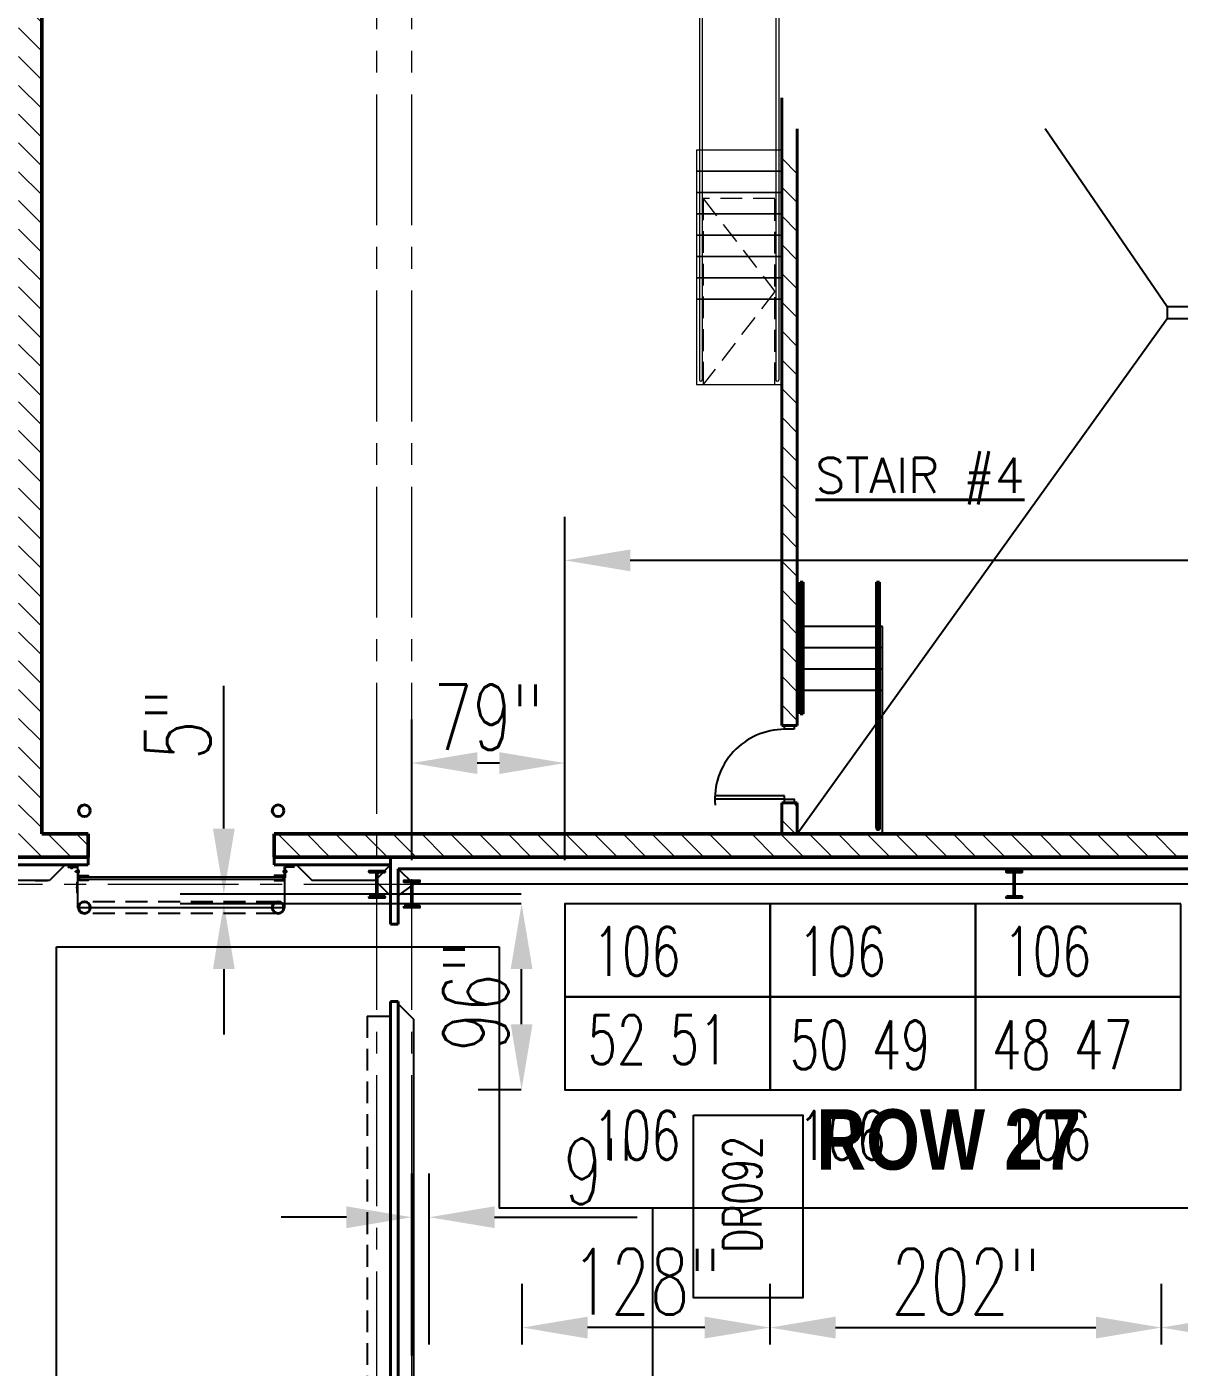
# Model space of a CAD drawing. Header units: inches. Extents: x -1028 to 37906, y -2339 to 19896.
# Drawn here: x 3705 to 4300, y 3882 to 4574 of the extents above; entities that cross this region are included whole.
import ezdxf

# ---------------------------------------------------------------- set-up
doc = ezdxf.new("R2010")
doc.units = ezdxf.units.IN
doc.header["$LTSCALE"] = 90
doc.header["$MEASUREMENT"] = 0
for name, pattern in [('CENTER2', [1.125, 0.75, -0.125, 0.125, -0.125]), ('HIDDEN2', [0.1875, 0.125, -0.0625]), ('X02461AFP1$0$HIDDEN2', [0.1875, 0.125, -0.0625])]:
    doc.linetypes.add(name, pattern=pattern)
doc.layers.add('FDIM', color=2, linetype='Continuous')
doc.layers.add('RACKING', color=5, linetype='Continuous')
for name, color, linetype, lineweight in [('X02461AFP1$0$UCB', 1, 'Continuous', 25), ('X02461AFP1$0$UCENTER', 9, 'CENTER2', 13), ('X02461AFP1$0$UCOLS', 6, 'Continuous', 40), ('X02461AFP1$0$UDR', 1, 'Continuous', 25), ('X02461AFP1$0$UFLSL', 2, 'Continuous', 25), ('X02461AFP1$0$UGP1', 6, 'Continuous', 40), ('X02461AFP1$0$UGP2', 2, 'HIDDEN2', 25), ('X02461AFP1$0$UHANDRAIL', 6, 'Continuous', 40), ('X02461AFP1$0$UHATCH', 9, 'Continuous', 13), ('X02461AFP1$0$UNO', 7, 'Continuous', 40), ('X02461AFP1$0$URHATCH', 4, 'HIDDEN2', 25), ('X02461AFP1$0$USTC', 4, 'Continuous', 25), ('X02461AFP1$0$UTRNCHDRAIN', 4, 'Continuous', 25), ('X02461AFP1$0$UWC1', 7, 'Continuous', 40), ('X02461AFP1$0$UWC2', 3, 'Continuous', 50), ('X02461AFP1$0$UWI1', 6, 'Continuous', 40), ('X02461AFP1$0$UWI2', 6, 'Continuous', 40), ('X02461AFP1$0$UWI2J', 6, 'Continuous', 40)]:
    doc.layers.add(name, color=color, linetype=linetype, lineweight=lineweight)
doc.styles.add('2thirds', font='romans.shx', dxfattribs={"width": 0.7})
doc.styles.add('TXT10', font='ROMANS', dxfattribs={"bigfont": 'SPECIAL'})
doc.styles.add('X02461AFP1$0$3-32', font='ROMANS.SHX', dxfattribs={"height": 22.5})
doc.dimstyles.new('2tfrac16', dxfattribs={"dimscale": 360, "dimtxt": 0.0938, "dimasz": 0.0938, "dimexe": 0.0625, "dimexo": 0.0625, "dimgap": 0.01, "dimtad": 1, "dimdec": 4, "dimzin": 1, "dimdsep": 46, "dimlunit": 5, "dimtxsty": '2thirds', "dimcen": 0.09, "dimclrd": 256, "dimclre": 256, "dimclrt": 256, "dimadec": 0, "dimazin": 0, "dimtfac": 0.75, "dimtdec": 4, "dimtofl": 0, "dimtmove": 0, "dimatfit": 0, "dimfxl": 1, "dimfrac": 2, "dimtolj": 1, "dimtzin": 0, "dimarcsym": 0})
pattern_1 = [(135, (7347.961, -722.264), (-7.424621, -7.424621), [])]

# ---------------------------------------------------------------- blocks, each defined once
blk = doc.blocks.new('X02461AFP1$0$30DRM')
for p, q in [((2, 2.5), (2, 38.5)), ((3.75, 2.5), (3.75, 38.43)), ((2, 2.5), (3.75, 2.5)), ((3.75, 2.5), (3.75, 2.5))]:
    blk.add_line(p, q)
for points in [[(0, -2.5), (0, 2.5), (2, 2.5), (2, -2.5)], [(38, -2.5), (38, 2.5), (40, 2.5), (40, -2.5)]]:
    blk.add_lwpolyline(points, close=True)
blk.add_arc((2, 2.5), 36, 0, 95)
blk = doc.blocks.new('BAY')
blk.add_lwpolyline([(1, 1), (1, 0), (0, 0), (0, 1)], close=True)
blk = doc.blocks.new('*D26')
at = {"layer": 'Defpoints', "color": 0}
for p in [(4290.98, 3902.23), (4290.98, 3870.99), (4418.98, 3870.99)]:
    blk.add_point(p, dxfattribs=at)
at = {"layer": 'FDIM', "lineweight": -2}
for p, q in [((4290.98, 3893.49), (4290.98, 3924.73)), ((4418.98, 3893.49), (4418.98, 3924.73)), ((4385.21, 3902.23), (4324.75, 3902.23))]:
    blk.add_line(p, q, dxfattribs=at)
at = {"layer": 'FDIM'}
for points in [[(4324.75, 3907.86), (4324.75, 3896.6), (4290.98, 3902.23)], [(4385.21, 3907.86), (4385.21, 3896.6), (4418.98, 3902.23)]]:
    blk.add_solid(points, dxfattribs=at)
at = {"layer": 'FDIM', "insert": (4354.98, 3925.93), "char_height": 33.768, "attachment_point": 5, "style": '2thirds'}
blk.add_mtext('\\A1;128"', dxfattribs=at)
blk = doc.blocks.new('*D27')
at = {"layer": 'Defpoints', "color": 0}
for p in [(4290.98, 3902.23), (4088.98, 3870.99), (4290.98, 3870.99)]:
    blk.add_point(p, dxfattribs=at)
at = {"layer": 'FDIM', "lineweight": -2}
for p, q in [((4088.98, 3893.49), (4088.98, 3924.73)), ((4290.98, 3893.49), (4290.98, 3924.73)), ((4122.75, 3902.23), (4257.21, 3902.23))]:
    blk.add_line(p, q, dxfattribs=at)
at = {"layer": 'FDIM'}
for points in [[(4122.75, 3907.86), (4122.75, 3896.6), (4088.98, 3902.23)], [(4257.21, 3907.86), (4257.21, 3896.6), (4290.98, 3902.23)]]:
    blk.add_solid(points, dxfattribs=at)
at = {"layer": 'FDIM', "insert": (4189.98, 3925.93), "char_height": 33.768, "attachment_point": 5, "style": '2thirds'}
blk.add_mtext('\\A1;202"', dxfattribs=at)
blk = doc.blocks.new('*D32')
at = {"layer": 'Defpoints', "color": 0}
for p in [(3960.98, 3902.23), (3960.98, 3870.99), (4088.98, 3870.99)]:
    blk.add_point(p, dxfattribs=at)
at = {"layer": 'FDIM', "lineweight": -2}
for p, q in [((3960.98, 3893.49), (3960.98, 3924.73)), ((4088.98, 3893.49), (4088.98, 3924.73)), ((4055.21, 3902.23), (3994.75, 3902.23))]:
    blk.add_line(p, q, dxfattribs=at)
at = {"layer": 'FDIM'}
for points in [[(3994.75, 3907.86), (3994.75, 3896.6), (3960.98, 3902.23)], [(4055.21, 3907.86), (4055.21, 3896.6), (4088.98, 3902.23)]]:
    blk.add_solid(points, dxfattribs=at)
at = {"layer": 'FDIM', "insert": (4024.98, 3925.93), "char_height": 33.768, "attachment_point": 5, "style": '2thirds'}
blk.add_mtext('\\A1;128"', dxfattribs=at)
blk = doc.blocks.new('*D56')
at = {"layer": 'Defpoints', "color": 0}
for p in [(3912.98, 3959.17), (3912.98, 3870.99), (3903.98, 3865.36)]:
    blk.add_point(p, dxfattribs=at)
at = {"layer": 'FDIM', "lineweight": -2}
for p, q in [((3903.98, 3887.86), (3903.98, 3981.67)), ((3912.98, 3893.49), (3912.98, 3981.67)), ((3870.21, 3959.17), (3836.44, 3959.17)), ((3946.75, 3959.17), (4020.36, 3959.17))]:
    blk.add_line(p, q, dxfattribs=at)
at = {"layer": 'FDIM'}
for points in [[(3870.21, 3964.8), (3870.21, 3953.55), (3903.98, 3959.17)], [(3946.75, 3964.8), (3946.75, 3953.55), (3912.98, 3959.17)]]:
    blk.add_solid(points, dxfattribs=at)
at = {"layer": 'FDIM', "insert": (4000.44, 3982.87), "char_height": 33.768, "attachment_point": 5, "style": '2thirds'}
blk.add_mtext('\\A1;9"', dxfattribs=at)
blk = doc.blocks.new('*D57')
at = {"layer": 'Defpoints', "color": 0}
for p in [(3960.67, 4120.99), (3982.98, 4120.99), (3982.98, 4024.99)]:
    blk.add_point(p, dxfattribs=at)
at = {"layer": 'FDIM', "lineweight": -2}
for p, q in [((3960.48, 4120.99), (3938.17, 4120.99)), ((3960.67, 4058.75), (3960.67, 4087.22)), ((3960.48, 4024.99), (3938.17, 4024.99))]:
    blk.add_line(p, q, dxfattribs=at)
at = {"layer": 'FDIM'}
for points in [[(3955.04, 4087.22), (3966.29, 4087.22), (3960.67, 4120.99)], [(3955.04, 4058.75), (3966.29, 4058.75), (3960.67, 4024.99)]]:
    blk.add_solid(points, dxfattribs=at)
at = {"layer": 'FDIM', "insert": (3936.97, 4072.99), "char_height": 33.768, "attachment_point": 5, "rotation": 90, "style": '2thirds'}
blk.add_mtext('\\A1;96"', dxfattribs=at)
blk = doc.blocks.new('*D58')
at = {"layer": 'Defpoints', "color": 0}
for p in [(3806.93, 4125.99), (3982.98, 4125.99), (3982.98, 4120.99)]:
    blk.add_point(p, dxfattribs=at)
at = {"layer": 'FDIM', "lineweight": -2}
for p, q in [((3806.93, 4159.75), (3806.93, 4233.36)), ((3960.48, 4125.99), (3784.43, 4125.99)), ((3960.48, 4120.99), (3784.43, 4120.99)), ((3806.93, 4087.22), (3806.93, 4053.45))]:
    blk.add_line(p, q, dxfattribs=at)
at = {"layer": 'FDIM'}
for points in [[(3801.3, 4159.75), (3812.56, 4159.75), (3806.93, 4125.99)], [(3801.3, 4087.22), (3812.56, 4087.22), (3806.93, 4120.99)]]:
    blk.add_solid(points, dxfattribs=at)
at = {"layer": 'FDIM', "insert": (3783.23, 4213.44), "char_height": 33.768, "attachment_point": 5, "rotation": 90, "style": '2thirds'}
blk.add_mtext('\\A1;5"', dxfattribs=at)
blk = doc.blocks.new('*D59')
at = {"layer": 'Defpoints', "color": 0}
for p in [(3982.98, 4298.2), (3982.98, 4120.99), (6738.98, 4120.99)]:
    blk.add_point(p, dxfattribs=at)
at = {"layer": 'FDIM', "lineweight": -2}
for p, q in [((3982.98, 4143.49), (3982.98, 4320.7)), ((6738.98, 4143.49), (6738.98, 4320.7)), ((6705.21, 4298.2), (4016.75, 4298.2))]:
    blk.add_line(p, q, dxfattribs=at)
at = {"layer": 'FDIM'}
for points in [[(4016.75, 4303.83), (4016.75, 4292.57), (3982.98, 4298.2)], [(6705.21, 4303.83), (6705.21, 4292.57), (6738.98, 4298.2)]]:
    blk.add_solid(points, dxfattribs=at)
at = {"layer": 'FDIM', "insert": (5437.2, 4321.9), "char_height": 33.768, "attachment_point": 5, "style": '2thirds'}
blk.add_mtext('\\A1;26 BAYS @ 106"cc = 2756"cc', dxfattribs=at)
blk = doc.blocks.new('*D64')
at = {"layer": 'Defpoints', "color": 0}
for p in [(3903.98, 4193.58), (3903.98, 4120.99), (3982.98, 4120.99)]:
    blk.add_point(p, dxfattribs=at)
at = {"layer": 'FDIM', "lineweight": -2}
for p, q in [((3903.98, 4143.49), (3903.98, 4216.08)), ((3982.98, 4143.49), (3982.98, 4216.08)), ((3949.21, 4193.58), (3937.75, 4193.58))]:
    blk.add_line(p, q, dxfattribs=at)
at = {"layer": 'FDIM'}
for points in [[(3937.75, 4199.2), (3937.75, 4187.95), (3903.98, 4193.58)], [(3949.21, 4199.2), (3949.21, 4187.95), (3982.98, 4193.58)]]:
    blk.add_solid(points, dxfattribs=at)
at = {"layer": 'FDIM', "insert": (3943.48, 4217.28), "char_height": 33.768, "attachment_point": 5, "style": '2thirds'}
blk.add_mtext('\\A1;79"', dxfattribs=at)

msp = doc.modelspace()

# ---------------------------------------------------------------- hatches: boundary and pattern name
at = {"layer": 'X02461AFP1$0$UHATCH'}
h = msp.add_hatch(dxfattribs=at)
h.set_pattern_fill('LINE', color=256, scale=84, angle=135, style=0)
h.set_pattern_definition(pattern_1)
h.paths.add_polyline_path([(3736.951467, 4156.985913), (3736.951467, 4144.985913), (3700.951467, 4144.985913), (3700.951467, 4708.985913), (3712.951467, 4708.985913), (3712.951467, 4156.985913)])
h = msp.add_hatch(dxfattribs=at)
h.set_pattern_fill('LINE', color=256, scale=84, angle=135, style=0)
h.set_pattern_definition(pattern_1)
h.paths.add_polyline_path([(4102.941467, 4156.985913), (4094.941467, 4156.985913), (4094.941467, 4172.985913), (4102.941467, 4172.985913)])

# ---------------------------------------------------------------- linework, layer by layer
for p, q in [((3720.469667, 4098.653344), (3949.038205, 4098.653344)), ((3720.469667, 3891.567873), (3720.469667, 4098.653344)), ((3949.038205, 4098.653344), (3949.038205, 3963.823245)), ((4028.181153, 3963.823245), (3949.038205, 3963.823245)), ((6705.064993, 3963.823245), (4028.181153, 3963.823245)), ((4028.181153, 3963.823245), (4028.181153, 198.080186)), ((3720.469667, 3501.286626), (3720.469667, 3891.567873))]:
    msp.add_line(p, q)
msp.add_lwpolyline([(4049.434467, 4011.848443), (4105.91872, 4011.848443), (4105.91872, 3917.492006), (4049.434467, 3917.492006)], close=True)
at = {"layer": 'X02461AFP1$0$UCB'}
for p, q in [((3724.920151, 4140.985913), (3716.923411, 4132.989173)), ((3844.512146, 4140.985913), (3852.508886, 4132.989173)), ((3892.978386, 4140.985913), (3884.978386, 4132.985913)), ((3896.978386, 4138.996885), (3904.978386, 4130.996885)), ((3716.923411, 4132.989173), (3460.448207, 4132.989173)), ((3709.440495, 4132.989173), (3715.931123, 4132.989173)), ((3884.978386, 4132.989173), (3852.508886, 4132.989173)), ((3892.978386, 4124.985913), (3884.978386, 4132.985913)), ((3896.978386, 4124.985913), (3904.978386, 4130.996885)), ((6766.091208, 4130.996885), (3904.978386, 4130.996885)), ((3896.978386, 4069.244454), (3904.978386, 4061.244454)), ((3904.978386, 4019.983581), (3904.978386, 4061.244454)), ((3904.978386, 3710.985855), (3904.978386, 4019.983581))]:
    msp.add_line(p, q, dxfattribs=at)
at = {"layer": 'X02461AFP1$0$UCENTER'}
for p, q in [((3885.978386, -1198.813599), (3885.978386, 4853.515788)), ((3903.978386, -1198.813599), (3903.978386, 4853.515788)), ((7358.264777, 4130.985913), (1014.154905, 4130.985913))]:
    msp.add_line(p, q, dxfattribs=at)
at = {"layer": 'X02461AFP1$0$UCOLS'}
for points in [[(3881.980886, 4124.685913), (3881.980886, 4124.155913), (3889.975886, 4124.155913), (3889.975886, 4124.685913), (3886.913386, 4124.685913, -0.4142135624), (3886.130886, 4125.468413), (3886.130886, 4136.503413, -0.4142135624), (3886.913386, 4137.285913), (3889.975886, 4137.285913), (3889.975886, 4137.815913), (3881.980886, 4137.815913), (3881.980886, 4137.285913), (3885.043386, 4137.285913, -0.4142135624), (3885.825886, 4136.503413), (3885.825886, 4125.468413, -0.4142135624), (3885.043386, 4124.685913)], [(4210.980886, 4124.685913), (4210.980886, 4124.155913), (4218.975886, 4124.155913), (4218.975886, 4124.685913), (4215.913386, 4124.685913, -0.4142135624), (4215.130886, 4125.468413), (4215.130886, 4136.503413, -0.4142135624), (4215.913386, 4137.285913), (4218.975886, 4137.285913), (4218.975886, 4137.815913), (4210.980886, 4137.815913), (4210.980886, 4137.285913), (4214.043386, 4137.285913, -0.4142135624), (4214.825886, 4136.503413), (4214.825886, 4125.468413, -0.4142135624), (4214.043386, 4124.685913)], [(3899.980886, 4119.685913), (3899.980886, 4119.155913), (3907.975886, 4119.155913), (3907.975886, 4119.685913), (3904.913386, 4119.685913, -0.4142135624), (3904.130886, 4120.468413), (3904.130886, 4131.503413, -0.4142135624), (3904.913386, 4132.285913), (3907.975886, 4132.285913), (3907.975886, 4132.815913), (3899.980886, 4132.815913), (3899.980886, 4132.285913), (3903.043386, 4132.285913, -0.4142135624), (3903.825886, 4131.503413), (3903.825886, 4120.468413, -0.4142135624), (3903.043386, 4119.685913)]]:
    msp.add_lwpolyline(points, format="xyb", close=True, dxfattribs=at)
at = {"layer": 'X02461AFP1$0$UDR'}
for p, q in [((3728.093485, 4139.718721), (3728.093484, 4139.317912)), ((3728.577666, 4139.718721), (3728.577666, 4139.317911)), ((3731.309256, 4137.400757), (3730.908446, 4137.400757)), ((3731.309257, 4137.884938), (3730.908447, 4137.884938)), ((3731.576431, 4118.829565), (3731.576467, 4139.985922)), ((3731.799135, 4137.884937), (3732.199945, 4137.884936)), ((3731.799135, 4137.400756), (3732.199944, 4137.400755)), ((3838.10379, 4137.400577), (3837.702981, 4137.400577)), ((3838.103791, 4137.884758), (3837.702982, 4137.884758)), ((3838.148327, 4138.600157), (3838.148322, 4135.471317)), ((3838.326465, 4138.600157), (3838.148327, 4138.600157)), ((3838.326467, 4139.985742), (3838.326431, 4118.829304)), ((3838.326455, 4132.985742), (3838.326465, 4138.600157)), ((3838.326457, 4134.402491), (3838.326467, 4139.985742)), ((3838.326467, 4139.985742), (3843.326467, 4139.985734)), ((3838.549139, 4139.76307), (3838.54913, 4134.40249)), ((3843.326466, 4139.763062), (3838.549139, 4139.76307)), ((3838.593669, 4137.400576), (3838.994479, 4137.400575)), ((3838.59367, 4137.884757), (3838.99448, 4137.884756)), ((3732.511679, 4133.564868), (3732.511681, 4134.892547)), ((3732.734351, 4133.564867), (3732.511679, 4133.564868)), ((3732.511681, 4134.892547), (3732.734353, 4134.892547)), ((3732.734351, 4133.653936), (3732.734351, 4133.564867)), ((3732.912489, 4133.653936), (3732.734351, 4133.653936)), ((3732.734353, 4134.892547), (3732.734353, 4134.803478)), ((3732.734353, 4134.803478), (3732.912491, 4134.803478)), ((3732.912488, 4133.564867), (3732.912489, 4133.653936)), ((3838.014715, 4133.564609), (3732.912488, 4133.564867)), ((3732.912491, 4134.892547), (3837.168564, 4134.89229)), ((3732.912491, 4134.803478), (3732.912491, 4134.892547)), ((3832.951456, 4133.431095), (3832.951455, 4132.985751)), ((3832.951455, 4132.985751), (3838.326455, 4132.985742)), ((3833.218662, 4133.431095), (3832.951456, 4133.431095)), ((3832.951459, 4135.471326), (3832.951458, 4135.025981)), ((3832.951458, 4135.025981), (3833.218665, 4135.025981)), ((3838.148322, 4135.471317), (3832.951459, 4135.471326)), ((3833.040524, 4133.297492), (3833.040524, 4133.342026)), ((3833.040524, 4133.342026), (3833.218662, 4133.342026)), ((3833.664006, 4133.297491), (3833.040524, 4133.297492)), ((3833.040527, 4135.11505), (3833.040528, 4135.159584)), ((3833.218665, 4135.11505), (3833.040527, 4135.11505)), ((3833.040528, 4135.159584), (3833.664009, 4135.159583)), ((3833.218662, 4133.342026), (3833.218662, 4133.431095)), ((3833.218665, 4135.025981), (3833.218665, 4135.11505)), ((3833.753075, 4133.431094), (3833.530403, 4133.431094)), ((3833.530403, 4133.431094), (3833.530403, 4133.342025)), ((3833.530403, 4133.342025), (3833.664006, 4133.342025)), ((3833.664009, 4135.115049), (3833.530406, 4135.115049)), ((3833.530406, 4135.115049), (3833.530406, 4135.02598)), ((3833.530406, 4135.02598), (3833.753078, 4135.02598)), ((3833.664006, 4133.342025), (3833.664006, 4133.297491)), ((3833.664009, 4135.159583), (3833.664009, 4135.115049)), ((3833.753075, 4133.119353), (3833.753075, 4133.431094)), ((3838.014714, 4133.119346), (3833.753075, 4133.119353)), ((3833.753078, 4135.02598), (3833.753078, 4135.337721)), ((3833.753078, 4135.337721), (3838.014718, 4135.337714)), ((3837.168561, 4133.65376), (3836.990424, 4133.653761)), ((3836.990424, 4133.653761), (3836.990424, 4133.564692)), ((3836.990426, 4134.892371), (3836.990426, 4134.803303)), ((3836.990426, 4134.803303), (3837.168563, 4134.803302)), ((3837.168561, 4133.564691), (3837.168561, 4133.65376)), ((3837.391233, 4133.564691), (3837.168561, 4133.564691)), ((3837.168563, 4134.803302), (3837.168564, 4134.892371)), ((3837.168564, 4134.892371), (3837.391236, 4134.892371)), ((3837.391236, 4134.892371), (3837.391233, 4133.564691)), ((3838.014718, 4135.337714), (3838.014714, 4133.119346)), ((3838.54913, 4134.40249), (3838.326457, 4134.402491)), ((3838.326431, 4118.829304), (3731.576431, 4118.829565))]:
    msp.add_line(p, q, dxfattribs=at)
at = {"layer": 'X02461AFP1$0$UDR', "linetype": 'X02461AFP1$0$HIDDEN2'}
for q in [(3880.978386, 3854.983581), (3892.978386, 4062.983581)]:
    msp.add_line((3880.978386, 4062.983581), q, dxfattribs=at)
at = {"layer": 'X02461AFP1$0$UDR'}
for points in [[(3726.576467, 4139.98593), (3726.576466, 4139.763258), (3731.353794, 4139.76325), (3731.353785, 4134.402671), (3731.576457, 4134.40267), (3731.576467, 4139.985922)], [(3731.754597, 4135.471496), (3736.951459, 4135.471487), (3736.951458, 4135.026143), (3736.684252, 4135.026144), (3736.684252, 4135.115212), (3736.86239, 4135.115212), (3736.86239, 4135.159747), (3736.238908, 4135.159748), (3736.238908, 4135.115213), (3736.372511, 4135.115213), (3736.372511, 4135.026144), (3736.149839, 4135.026144), (3736.14984, 4135.337885), (3731.8882, 4135.337893), (3731.888196, 4133.119525), (3736.149836, 4133.119518), (3736.149836, 4133.431258), (3736.372508, 4133.431258), (3736.372508, 4133.342189), (3736.238905, 4133.342189), (3736.238905, 4133.297655), (3736.862387, 4133.297654), (3736.862387, 4133.342188), (3736.684249, 4133.342189), (3736.684249, 4133.431257), (3736.951456, 4133.431257), (3736.951455, 4132.985913), (3731.576455, 4132.985922), (3731.576465, 4138.600337), (3731.754602, 4138.600336)]]:
    msp.add_lwpolyline(points, close=True, dxfattribs=at)
for points in [[(3727.867964, 4139.763256), (3727.867964, 4139.718722), (3728.803187, 4139.71872), (3728.803187, 4139.763255)], [(3727.957033, 4139.718722), (3727.957033, 4139.317912), (3728.714118, 4139.317911), (3728.714118, 4139.71872)], [(3728.112904, 4139.985928), (3728.112905, 4140.653944), (3728.558249, 4140.653943), (3728.558248, 4139.985927)], [(3730.908446, 4137.420176), (3730.409962, 4137.420177), (3730.409963, 4137.865521), (3730.908447, 4137.86552)], [(3731.309256, 4137.264305), (3730.908446, 4137.264305), (3730.908447, 4138.02139), (3731.309257, 4138.02139)], [(3731.35379, 4137.175236), (3731.309256, 4137.175236), (3731.309257, 4138.110458), (3731.353792, 4138.110458)], [(3731.7546, 4137.175235), (3731.799134, 4137.175235), (3731.799136, 4138.110458), (3731.754601, 4138.110458)], [(3731.799134, 4137.264304), (3732.199944, 4137.264303), (3732.199945, 4138.021388), (3731.799136, 4138.021389)], [(3838.10379, 4137.264125), (3837.70298, 4137.264125), (3837.702982, 4138.02121), (3838.103791, 4138.02121)], [(3838.148324, 4137.175056), (3838.10379, 4137.175056), (3838.103792, 4138.110279), (3838.148326, 4138.110278)], [(3838.549134, 4137.175055), (3838.593669, 4137.175055), (3838.59367, 4138.110278), (3838.549136, 4138.110278)], [(3838.593669, 4137.264124), (3838.994478, 4137.264123), (3838.99448, 4138.021208), (3838.59367, 4138.021209)], [(3838.994479, 4137.419994), (3839.492963, 4137.419993), (3839.492964, 4137.865337), (3838.994479, 4137.865338)], [(3731.576448, 4129.07248), (3731.343261, 4129.072481), (3731.343257, 4126.578553), (3731.193293, 4126.578554), (3731.193298, 4129.072481), (3730.951448, 4129.072481), (3730.951449, 4129.651429), (3731.193299, 4129.651428), (3731.193303, 4132.145355), (3731.343266, 4132.145355), (3731.343262, 4129.651428), (3731.576449, 4129.651428)]]:
    msp.add_lwpolyline(points, dxfattribs=at)
at = {"layer": 'X02461AFP1$0$UFLSL'}
for p, q in [((4293.941467, 4428.985913), (4230.941467, 4520.985913)), ((4102.941467, 4156.985913), (4293.941467, 4422.985913))]:
    msp.add_line(p, q, dxfattribs=at)
at = {"layer": 'X02461AFP1$0$UGP1'}
for centre in [(3734.955526, 4168.985913), (3834.947337, 4168.985744), (3734.955526, 4118.985916), (3834.947337, 4118.985748)]:
    msp.add_circle(centre, 3, dxfattribs=at)
at = {"layer": 'X02461AFP1$0$UGP2'}
for p, q in [((3834.947337, 4121.985748), (3734.955526, 4121.985748)), ((3834.947337, 4115.985748), (3734.955526, 4115.985748))]:
    msp.add_line(p, q, dxfattribs=at)
at = {"layer": 'X02461AFP1$0$UHANDRAIL', "color": 9, "lineweight": 13}
for p, q in [((4091.941467, 4693.985913), (4091.941467, 4391.386562)), ((4093.441467, 4695.485913), (4093.441467, 4391.386562)), ((4053.941467, 4655.985913), (4053.941467, 4391.386562)), ((4052.441467, 4654.485913), (4052.441467, 4391.386562))]:
    msp.add_line(p, q, dxfattribs=at)
at = {"layer": 'X02461AFP1$0$UHANDRAIL'}
for p, q in [((4104.441467, 4286.985913), (4104.441467, 4218.985913)), ((4104.441467, 4286.985913), (4105.941467, 4286.985913)), ((4105.941467, 4286.985913), (4105.941467, 4218.985913)), ((4143.941467, 4286.985913), (4143.941467, 4159.985913)), ((4145.441467, 4286.985913), (4143.941467, 4286.985913)), ((4145.441467, 4286.985913), (4145.441467, 4159.985913)), ((4105.941467, 4218.985913), (4104.441467, 4218.985913))]:
    msp.add_line(p, q, dxfattribs=at)
at = {"layer": 'X02461AFP1$0$UHANDRAIL', "color": 9, "lineweight": 13}
for centre in [(4053.191467, 4391.386562), (4092.691467, 4391.386562)]:
    msp.add_arc(centre, 0.75, 180, 0, dxfattribs=at)
at = {"layer": 'X02461AFP1$0$UHANDRAIL'}
msp.add_arc((4144.691467, 4159.985913), 0.75, 180, 0, dxfattribs=at)
at = {"layer": 'X02461AFP1$0$UHATCH'}
for p, q in [((4102.941467, 4497.705148), (4094.941467, 4505.705148)), ((4102.941467, 4482.855905), (4094.941467, 4490.855905)), ((4102.941467, 4468.006663), (4094.941467, 4476.006663)), ((4102.941467, 4453.157421), (4094.941467, 4461.157421)), ((4102.941467, 4438.308178), (4094.941467, 4446.308178)), ((4102.941467, 4423.458936), (4094.941467, 4431.458936)), ((4102.941467, 4408.609693), (4094.941467, 4416.609693)), ((4102.941467, 4393.760451), (4094.941467, 4401.760451)), ((4102.941467, 4378.911209), (4094.941467, 4386.911209)), ((4102.941467, 4364.061966), (4094.941467, 4372.061966)), ((4102.941467, 4349.212724), (4094.941467, 4357.212724)), ((4102.941467, 4334.363481), (4094.941467, 4342.363481)), ((4102.941467, 4319.514239), (4094.941467, 4327.514239)), ((4102.941467, 4304.664997), (4094.941467, 4312.664997)), ((4102.941467, 4289.815754), (4094.941467, 4297.815754)), ((4102.941467, 4274.966512), (4094.941467, 4282.966512)), ((4102.941467, 4260.117269), (4094.941467, 4268.117269)), ((4102.941467, 4245.268027), (4094.941467, 4253.268027)), ((4102.941467, 4230.418785), (4094.941467, 4238.418785)), ((4102.941467, 4215.569542), (4094.941467, 4223.569542)), ((3846.841763, 4144.985913), (3834.841763, 4156.985913)), ((3861.691006, 4144.985913), (3849.691006, 4156.985913)), ((3876.540248, 4144.985913), (3864.540248, 4156.985913)), ((3891.38949, 4144.985913), (3879.38949, 4156.985913)), ((3906.238733, 4144.985913), (3894.238733, 4156.985913)), ((3921.087975, 4144.985913), (3909.087975, 4156.985913)), ((3935.937218, 4144.985913), (3923.937218, 4156.985913)), ((3950.78646, 4144.985913), (3938.78646, 4156.985913)), ((3965.635702, 4144.985913), (3953.635702, 4156.985913)), ((3980.484945, 4144.985913), (3968.484945, 4156.985913)), ((3995.334187, 4144.985913), (3983.334187, 4156.985913)), ((4010.18343, 4144.985913), (3998.18343, 4156.985913)), ((4025.032672, 4144.985913), (4013.032672, 4156.985913)), ((4039.881914, 4144.985913), (4027.881914, 4156.985913)), ((4054.731157, 4144.985913), (4042.731157, 4156.985913)), ((4069.580399, 4144.985913), (4057.580399, 4156.985913)), ((4091.469793, 4144.985913), (4079.469793, 4156.985913)), ((4106.319035, 4144.985913), (4094.319035, 4156.985913)), ((4121.168278, 4144.985913), (4109.168278, 4156.985913)), ((4136.01752, 4144.985913), (4124.01752, 4156.985913)), ((4150.866763, 4144.985913), (4138.866763, 4156.985913)), ((4165.716005, 4144.985913), (4153.716005, 4156.985913)), ((4180.565247, 4144.985913), (4168.565247, 4156.985913)), ((4195.41449, 4144.985913), (4183.41449, 4156.985913)), ((4210.263732, 4144.985913), (4198.263732, 4156.985913)), ((4225.112975, 4144.985913), (4213.112975, 4156.985913)), ((4239.962217, 4144.985913), (4227.962217, 4156.985913)), ((4254.811459, 4144.985913), (4242.811459, 4156.985913)), ((4269.660702, 4144.985913), (4257.660702, 4156.985913)), ((4284.509944, 4144.985913), (4272.509944, 4156.985913)), ((4299.359187, 4144.985913), (4287.359187, 4156.985913))]:
    msp.add_line(p, q, dxfattribs=at)
at = {"layer": 'X02461AFP1$0$URHATCH', "color": 9, "lineweight": 13}
msp.add_lwpolyline([(4054.441467, 4484.986225), (4091.441467, 4436.986069), (4054.441467, 4388.985913)], dxfattribs=at)
msp.add_lwpolyline([(4054.441467, 4484.986225), (4054.441467, 4388.985913), (4091.441467, 4388.985913), (4091.441467, 4484.986225)], close=True, dxfattribs=at)
at = {"layer": 'X02461AFP1$0$USTC'}
for p, q in [((4104.441467, 4263.985913), (4102.941467, 4263.985913)), ((4146.941467, 4263.985913), (4105.941467, 4263.985913)), ((4146.941467, 4263.985913), (4145.441467, 4263.985913)), ((4146.941467, 4156.985913), (4146.941467, 4263.985913)), ((4104.441467, 4252.985913), (4102.941467, 4252.985913)), ((4143.941467, 4252.985913), (4105.941467, 4252.985913)), ((4146.941467, 4252.985913), (4145.441467, 4252.985913)), ((4104.441467, 4241.985913), (4102.941467, 4241.985913)), ((4143.941467, 4241.985913), (4105.941467, 4241.985913)), ((4146.941467, 4241.985913), (4145.441467, 4241.985913)), ((4104.441467, 4230.985913), (4102.941467, 4230.985913)), ((4143.941467, 4230.985913), (4105.941467, 4230.985913)), ((4146.941467, 4230.985913), (4145.441467, 4230.985913))]:
    msp.add_line(p, q, dxfattribs=at)
at = {"layer": 'X02461AFP1$0$USTC', "color": 9, "lineweight": 13}
for points in [[(4050.941467, 4498.985913), (4094.941467, 4498.985913), (4094.941467, 4509.985913), (4050.941467, 4509.985913)], [(4050.941467, 4487.985913), (4094.941467, 4487.985913), (4094.941467, 4498.985913), (4050.941467, 4498.985913)], [(4050.941467, 4476.985913), (4094.941467, 4476.985913), (4094.941467, 4487.985913), (4050.941467, 4487.985913)], [(4050.941467, 4465.985913), (4094.941467, 4465.985913), (4094.941467, 4476.985913), (4050.941467, 4476.985913)], [(4050.941467, 4454.985913), (4094.941467, 4454.985913), (4094.941467, 4465.985913), (4050.941467, 4465.985913)], [(4050.941467, 4443.985913), (4094.941467, 4443.985913), (4094.941467, 4454.985913), (4050.941467, 4454.985913)], [(4050.941467, 4432.985913), (4094.941467, 4432.985913), (4094.941467, 4443.985913), (4050.941467, 4443.985913)], [(4050.941467, 4388.985913), (4094.941467, 4388.985913), (4094.941467, 4432.985913), (4050.941467, 4432.985913)]]:
    msp.add_lwpolyline(points, close=True, dxfattribs=at)
at = {"layer": 'X02461AFP1$0$UTRNCHDRAIN'}
msp.add_lwpolyline([(4657.941467, 4422.985913), (4657.941467, 4428.985913), (4293.941467, 4428.985913), (4293.941467, 4422.985913)], close=True, dxfattribs=at)
at = {"layer": 'X02461AFP1$0$UWC1'}
for p, q in [((4094.941467, 4536.985913), (4094.941467, 4212.985913)), ((4102.941467, 4520.985913), (4102.941467, 4212.985913)), ((4094.941467, 4212.985913), (4102.941467, 4212.985913)), ((4094.941467, 4172.985913), (4102.941467, 4172.985913)), ((4094.941467, 4172.985913), (4094.941467, 4156.985913)), ((4102.941467, 4172.985913), (4102.941467, 4156.985913)), ((4102.941467, 4172.985913), (4102.941467, 4156.985913))]:
    msp.add_line(p, q, dxfattribs=at)
at = {"layer": 'X02461AFP1$0$UWC2'}
for p, q in [((3712.951467, 4696.985913), (3712.951467, 4156.985913)), ((3736.951467, 4156.985913), (3712.951467, 4156.985913)), ((3736.951467, 4156.985913), (3736.951467, 4144.985913)), ((5068.941467, 4156.985913), (3832.951467, 4156.985913)), ((3832.951467, 4156.985913), (3832.951467, 4144.985913)), ((3736.951467, 4144.985913), (3452.951467, 4144.985913)), ((5080.941467, 4144.985913), (3832.951467, 4144.985913))]:
    msp.add_line(p, q, dxfattribs=at)
at = {"layer": 'X02461AFP1$0$UWI1'}
for p, q in [((3736.951467, 4144.985913), (3444.951467, 4144.985913)), ((3736.951467, 4144.985913), (3464.947387, 4144.985913)), ((4685.893526, 4144.985913), (3832.951467, 4144.985913)), ((6782.076442, 4144.985913), (3832.951467, 4144.985913)), ((3892.978386, 4144.985913), (3892.978386, 4110.483581)), ((3736.951467, 4140.985913), (3444.951467, 4140.985913)), ((3892.978386, 4140.985913), (3832.951467, 4140.985913)), ((3896.978386, 4138.985913), (3896.978386, 4110.483581)), ((6784.076442, 4138.985913), (3896.978386, 4138.985913)), ((3892.978386, 4070.483581), (3892.978386, 4000.983581)), ((3896.978386, 4070.483581), (3896.978386, 4000.983581)), ((3892.978386, 4000.983581), (3892.978386, 3691.985855)), ((3896.978386, 4000.983581), (3896.978386, 3691.985855))]:
    msp.add_line(p, q, dxfattribs=at)
at = {"layer": 'X02461AFP1$0$UWI2'}
for p, q in [((3896.978386, 4110.483581), (3892.978386, 4110.483581)), ((3896.978386, 4070.483581), (3892.978386, 4070.483581))]:
    msp.add_line(p, q, dxfattribs=at)
at = {"layer": 'X02461AFP1$0$UWI2J'}
for p, q in [((3736.951467, 4140.985913), (3736.951467, 4144.985913)), ((3832.951467, 4140.985913), (3832.951467, 4144.985913))]:
    msp.add_line(p, q, dxfattribs=at)

# ---------------------------------------------------------------- block references
at = {"layer": 'RACKING', "xscale": -48, "yscale": 106, "zscale": 48, "rotation": 270}
for p in [(3982.978386, 4072.985913), (4088.978386, 4072.985913), (4194.978386, 4072.985913), (3982.978386, 4024.985913), (4088.978386, 4024.985913), (4194.978386, 4024.985913)]:
    msp.add_blockref('BAY', p, dxfattribs=at)
at = {"layer": 'X02461AFP1$0$UDR', "rotation": 90}
msp.add_blockref('X02461AFP1$0$30DRM', (4098.941467, 4172.985913), dxfattribs=at)

# ---------------------------------------------------------------- texts
at = {"insert": (4112.805614, 4014.867216), "char_height": 31.13403966, "width": 165.16991252, "attachment_point": 1, "style": 'TXT10'}
msp.add_mtext('{\\fArial Narrow|b1|i0|c0|p34;ROW 27}', dxfattribs=at)
at = {"insert": (4064.79534, 3940.830618), "char_height": 19.6975909, "width": 38.73206759, "attachment_point": 1, "rotation": 90, "style": '2thirds'}
msp.add_mtext('DR092', dxfattribs=at)
at = {"layer": 'FDIM', "style": '2thirds', "width": 0.7}
for s, p in [('106', (3997.375269, 4083.789602)), ('106', (4103.375269, 4083.789602)), ('106', (4209.375269, 4083.789602)), ('52 51', (3994.76844, 4038.187061)), ('50 49', (4099.157683, 4035.578046)), ('48 47', (4203.54747, 4035.578046)), ('106', (3997.375269, 3988.832465)), ('106', (4103.375269, 3988.832465)), ('106', (4209.375269, 3988.832465))]:
    msp.add_text(s, height=25.2085466, dxfattribs=at).set_placement(p)
at = {"layer": 'X02461AFP1$0$UNO', "style": 'X02461AFP1$0$3-32'}
msp.add_text('%%uSTAIR #4', height=18, dxfattribs=at).set_placement((4112.353155, 4333.067729))

# ---------------------------------------------------------------- dimensions: what is measured, and where the dimension line sits
at = {"layer": 'FDIM'}
dim = msp.add_linear_dim(base=(3982.978386, 4298.201118), p1=(6738.978386, 4120.985913), p2=(3982.978386, 4120.985913), text='26 BAYS @ 106"cc = <>cc', dimstyle='2tfrac16', override={"dimpost": '"'}, dxfattribs=at)
dim.commit()
dim.dimension.update_dxf_attribs({"geometry": '*D59', "text_midpoint": (5437.198855, 4298.201118), "dimtype": 160})
for base, p1, p2, picture, middle in [((3806.929566, 4125.985913), (3982.978386, 4120.985913), (3982.978386, 4125.985913), '*D58', (3783.229566, 4213.443113)), ((3960.666804, 4120.985913), (3982.978386, 4024.985913), (3982.978386, 4120.985913), '*D57', (3936.966804, 4072.985913))]:
    dim = msp.add_linear_dim(base=base, p1=p1, p2=p2, angle=90, dimstyle='2tfrac16', override={"dimpost": '"'}, dxfattribs=at)
    dim.commit()
    dim.dimension.update_dxf_attribs({"geometry": picture, "text_midpoint": middle})
for base, p1, p2, picture, middle in [((3903.978386, 4193.576488), (3982.978386, 4120.985913), (3903.978386, 4120.985913), '*D64', (3943.478386, 4217.276488)), ((3912.978386, 3959.17492), (3903.978386, 3865.36426), (3912.978386, 3870.985913), '*D56', (4000.435586, 3982.87492)), ((3960.978386, 3902.228323), (4088.978386, 3870.985913), (3960.978386, 3870.985913), '*D32', (4024.978386, 3925.928323)), ((4290.978386, 3902.228323), (4088.978386, 3870.985913), (4290.978386, 3870.985913), '*D27', (4189.978386, 3925.928323)), ((4290.978386, 3902.228323), (4418.978386, 3870.985913), (4290.978386, 3870.985913), '*D26', (4354.978386, 3925.928323))]:
    dim = msp.add_linear_dim(base=base, p1=p1, p2=p2, dimstyle='2tfrac16', override={"dimpost": '"'}, dxfattribs=at)
    dim.commit()
    dim.dimension.update_dxf_attribs({"geometry": picture, "text_midpoint": middle})

doc.saveas('drawing.dxf')
